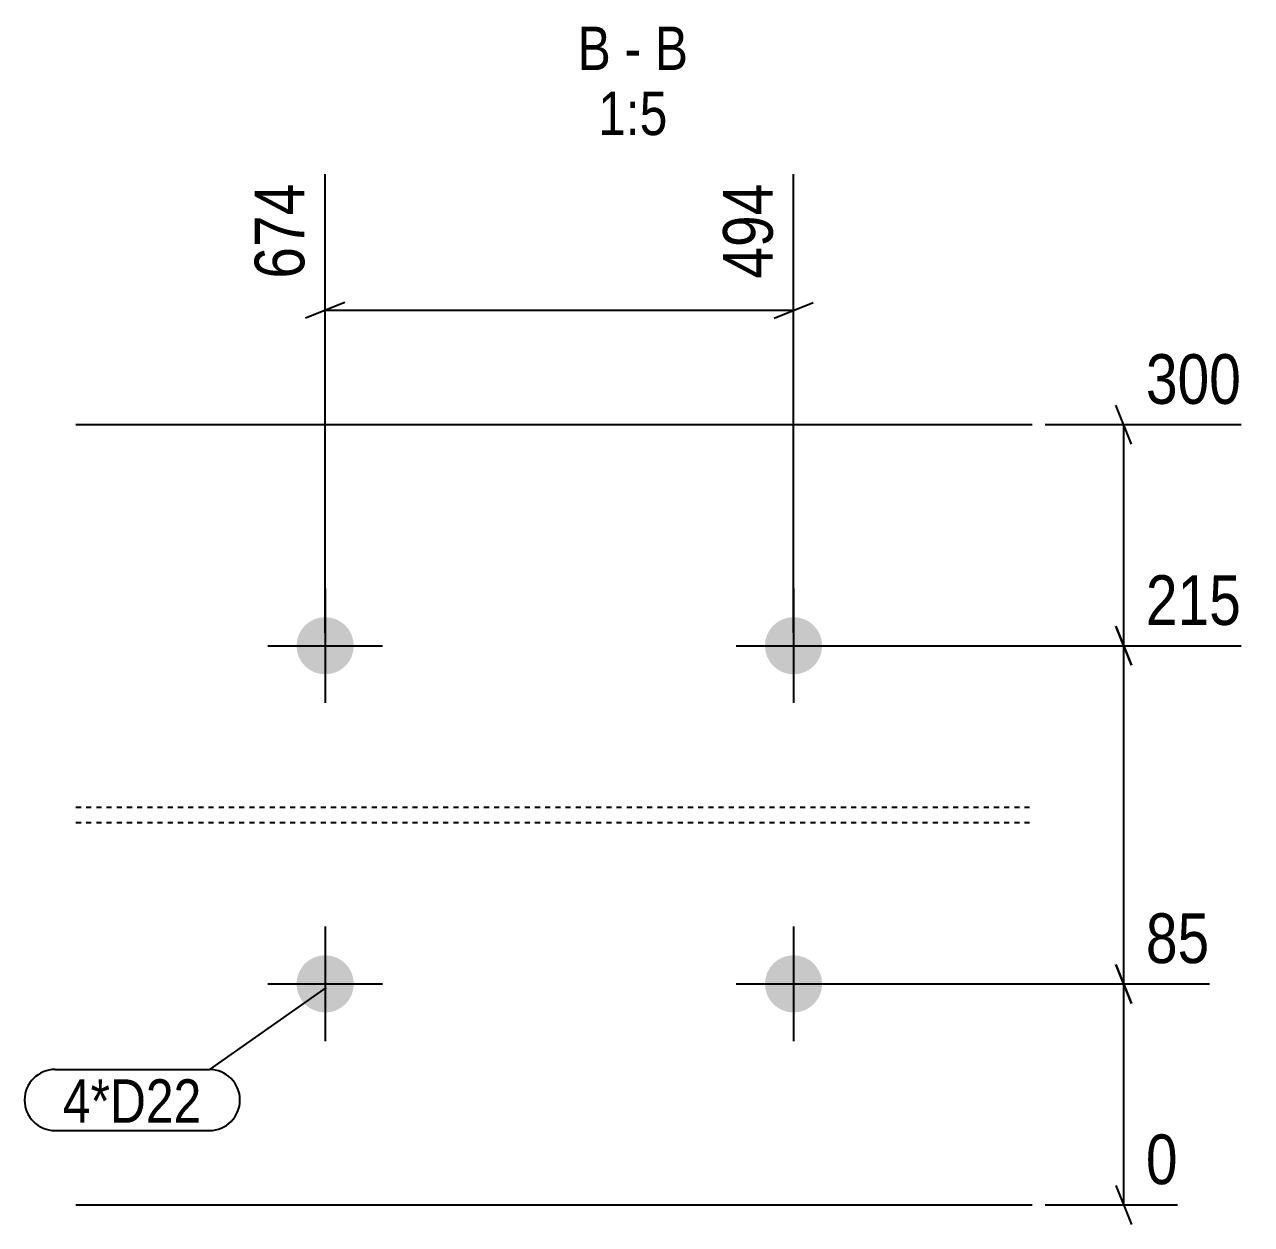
# Model space of a CAD drawing. Header units: millimetres. Extents: x 20 to 94079, y 20 to 5397.
# Drawn here: x 20 to 491.5, y 20 to 481.3 of the extents above; entities that cross this region are included whole.
import ezdxf

# ---------------------------------------------------------------- set-up
doc = ezdxf.new("R2010")
doc.units = ezdxf.units.MM
doc.linetypes.add('DXK_LINE_DOT2', pattern=[3.9198, 1.9599, -1.9599])
for name, color, linetype in [('MÅLSÆTNING', 7, 'Continuous'), ('STÅL', 7, 'Continuous'), ('TEKST', 7, 'Continuous')]:
    doc.layers.add(name, color=color, linetype=linetype)
doc.styles.add('Arial Narrow', font='ARIALN.TTF', dxfattribs={"height": 0.2})

msp = doc.modelspace()

# ---------------------------------------------------------------- hatches: boundary and pattern name
at = {"layer": 'STÅL', "linetype": 'Continuous'}
for points in [[(135.5, 253.5, -1), (135.5, 231.5, -1)], [(315.5, 253.5, -1), (315.5, 231.5, -1)], [(135.5, 123.5, -1), (135.5, 101.5, -1)], [(315.5, 123.5, -1), (315.5, 101.5, -1)]]:
    msp.add_hatch(color=4, dxfattribs=at).paths.add_polyline_path(points)

# ---------------------------------------------------------------- linework, layer by layer
at = {"layer": 'MÅLSÆTNING', "color": 7, "linetype": 'Continuous'}
for p, q in [((135.5, 247.5), (135.5, 423.84)), ((315.5, 247.5), (315.5, 423.84)), ((143, 374.49), (128, 368.49)), ((308, 368.49), (323, 374.49)), ((135.5, 371.49), (315.5, 371.49)), ((445.41, 320), (439.41, 335)), ((412.16, 327.5), (487.47, 327.5)), ((442.41, 242.5), (442.41, 327.5)), ((439.41, 250), (445.41, 235)), ((445.41, 235), (439.41, 250)), ((320.5, 242.5), (487.47, 242.5)), ((320.5, 242.5), (487.47, 242.5)), ((442.41, 112.5), (442.41, 242.5)), ((439.41, 120), (445.41, 105)), ((445.41, 105), (439.41, 120)), ((320.5, 112.5), (475.29, 112.5)), ((320.5, 112.5), (475.29, 112.5)), ((442.41, 27.5), (442.41, 112.5)), ((439.41, 35), (445.41, 20)), ((412.16, 27.5), (463.1, 27.5))]:
    msp.add_line(p, q, dxfattribs=at)
at = {"layer": 'STÅL', "color": 2, "linetype": 'Continuous'}
for p, q in [((39.73, 327.5), (407.16, 327.5)), ((39.73, 27.5), (407.16, 27.5))]:
    msp.add_line(p, q, dxfattribs=at)
at = {"layer": 'STÅL', "color": 4, "linetype": 'Continuous'}
for p, q in [((135.5, 264.5), (135.5, 220.5)), ((315.5, 264.5), (315.5, 220.5)), ((113.5, 242.5), (157.5, 242.5)), ((293.5, 242.5), (337.5, 242.5)), ((135.5, 134.5), (135.5, 90.5)), ((315.5, 134.5), (315.5, 90.5)), ((113.5, 112.5), (157.5, 112.5)), ((293.5, 112.5), (337.5, 112.5))]:
    msp.add_line(p, q, dxfattribs=at)
at = {"layer": 'STÅL', "color": 7, "linetype": 'DXK_LINE_DOT2'}
for p, q in [((39.73, 180.5), (407.16, 180.5)), ((39.73, 174.5), (407.16, 174.5))]:
    msp.add_line(p, q, dxfattribs=at)
at = {"layer": 'TEKST', "color": 7, "linetype": 'Continuous'}
for p, q in [((135.83, 111.15), (91.01, 79.6)), ((31.72, 79.6), (91.01, 79.6)), ((31.72, 56.1), (91.01, 56.1))]:
    msp.add_line(p, q, dxfattribs=at)
for centre, start, end in [((31.72, 67.85), 90, 270), ((91.01, 67.85), 270, 90)]:
    msp.add_arc(centre, 11.75, start, end, dxfattribs=at)

# ---------------------------------------------------------------- wipeouts: each hides what was drawn before it
at = {"color": 0, "linetype": 'Continuous'}
for points, layer in [([(131.5, 424.19), (103.5, 424.19), (103.5, 379.63), (131.5, 379.63)], 'MÅLSÆTNING'), ([(311.5, 424.19), (283.5, 424.19), (283.5, 379.63), (311.5, 379.63)], 'MÅLSÆTNING'), ([(245.3, 463.84), (245.3, 481.34), (232.52, 481.34), (232.52, 463.84)], 'TEKST'), ([(256.92, 463.84), (256.92, 481.34), (250.55, 481.34), (250.55, 463.84)], 'TEKST'), ([(274.96, 463.84), (274.96, 481.34), (262.17, 481.34), (262.17, 463.84)], 'TEKST'), ([(267.07, 438.84), (267.07, 456.34), (240.41, 456.34), (240.41, 438.84)], 'TEKST')]:
    msp.add_wipeout(points, dxfattribs=at).dxf.layer = layer
at = {"color": 0}
msp.add_wipeout([(88.01, 59.1), (88.01, 76.6), (34.72, 76.6), (34.72, 59.1)], dxfattribs=at).dxf.layer = 'TEKST'

# ---------------------------------------------------------------- next in the draw order: texts
at = {"layer": 'MÅLSÆTNING', "color": 3, "linetype": 'Continuous', "style": 'Arial Narrow'}
for s, p in [('674', (127.5, 383.63)), ('494', (307.5, 383.63))]:
    msp.add_text(s, height=19.089, rotation=90.0002, dxfattribs=at).set_placement(p)
at = {"layer": 'TEKST', "color": 3, "linetype": 'Continuous', "style": 'Arial Narrow'}
for s, height, p in [('B', 16.7, (232.52, 463.84)), ('B', 16.7, (262.17, 463.84)), ('-', 16.7, (250.55, 463.84)), ('1:5', 16.702, (240.41, 438.84))]:
    msp.add_text(s, height=height, dxfattribs=at).set_placement(p)

# ---------------------------------------------------------------- next in the draw order: wipeouts: each hides what was drawn before it
at = {"color": 0, "linetype": 'Continuous'}
for points in [[(491.47, 331.5), (491.47, 359.5), (446.91, 359.5), (446.91, 331.5)], [(491.47, 246.5), (491.47, 274.5), (446.91, 274.5), (446.91, 246.5)], [(479.29, 116.5), (479.29, 144.5), (446.91, 144.5), (446.91, 116.5)], [(467.1, 31.5), (467.1, 59.5), (446.91, 59.5), (446.91, 31.5)]]:
    msp.add_wipeout(points, dxfattribs=at).dxf.layer = 'MÅLSÆTNING'
at = {"color": 0}
msp.add_wipeout([(88.01, 59.1), (88.01, 76.6), (34.72, 76.6), (34.72, 59.1)], dxfattribs=at).dxf.layer = 'TEKST'

# ---------------------------------------------------------------- next in the draw order: texts
at = {"layer": 'MÅLSÆTNING', "color": 3, "linetype": 'Continuous', "style": 'Arial Narrow'}
for s, height, p in [('300', 19.089, (450.91, 335.5)), ('215', 19.089, (450.91, 250.5)), ('85', 19.089, (450.91, 120.5)), ('0', 19.09, (450.91, 35.5))]:
    msp.add_text(s, height=height, dxfattribs=at).set_placement(p)
at = {"layer": 'TEKST', "color": 3, "style": 'Arial Narrow'}
msp.add_text('4*D22', height=16.702, dxfattribs=at).set_placement((34.72, 59.1))

doc.saveas('drawing.dxf')
